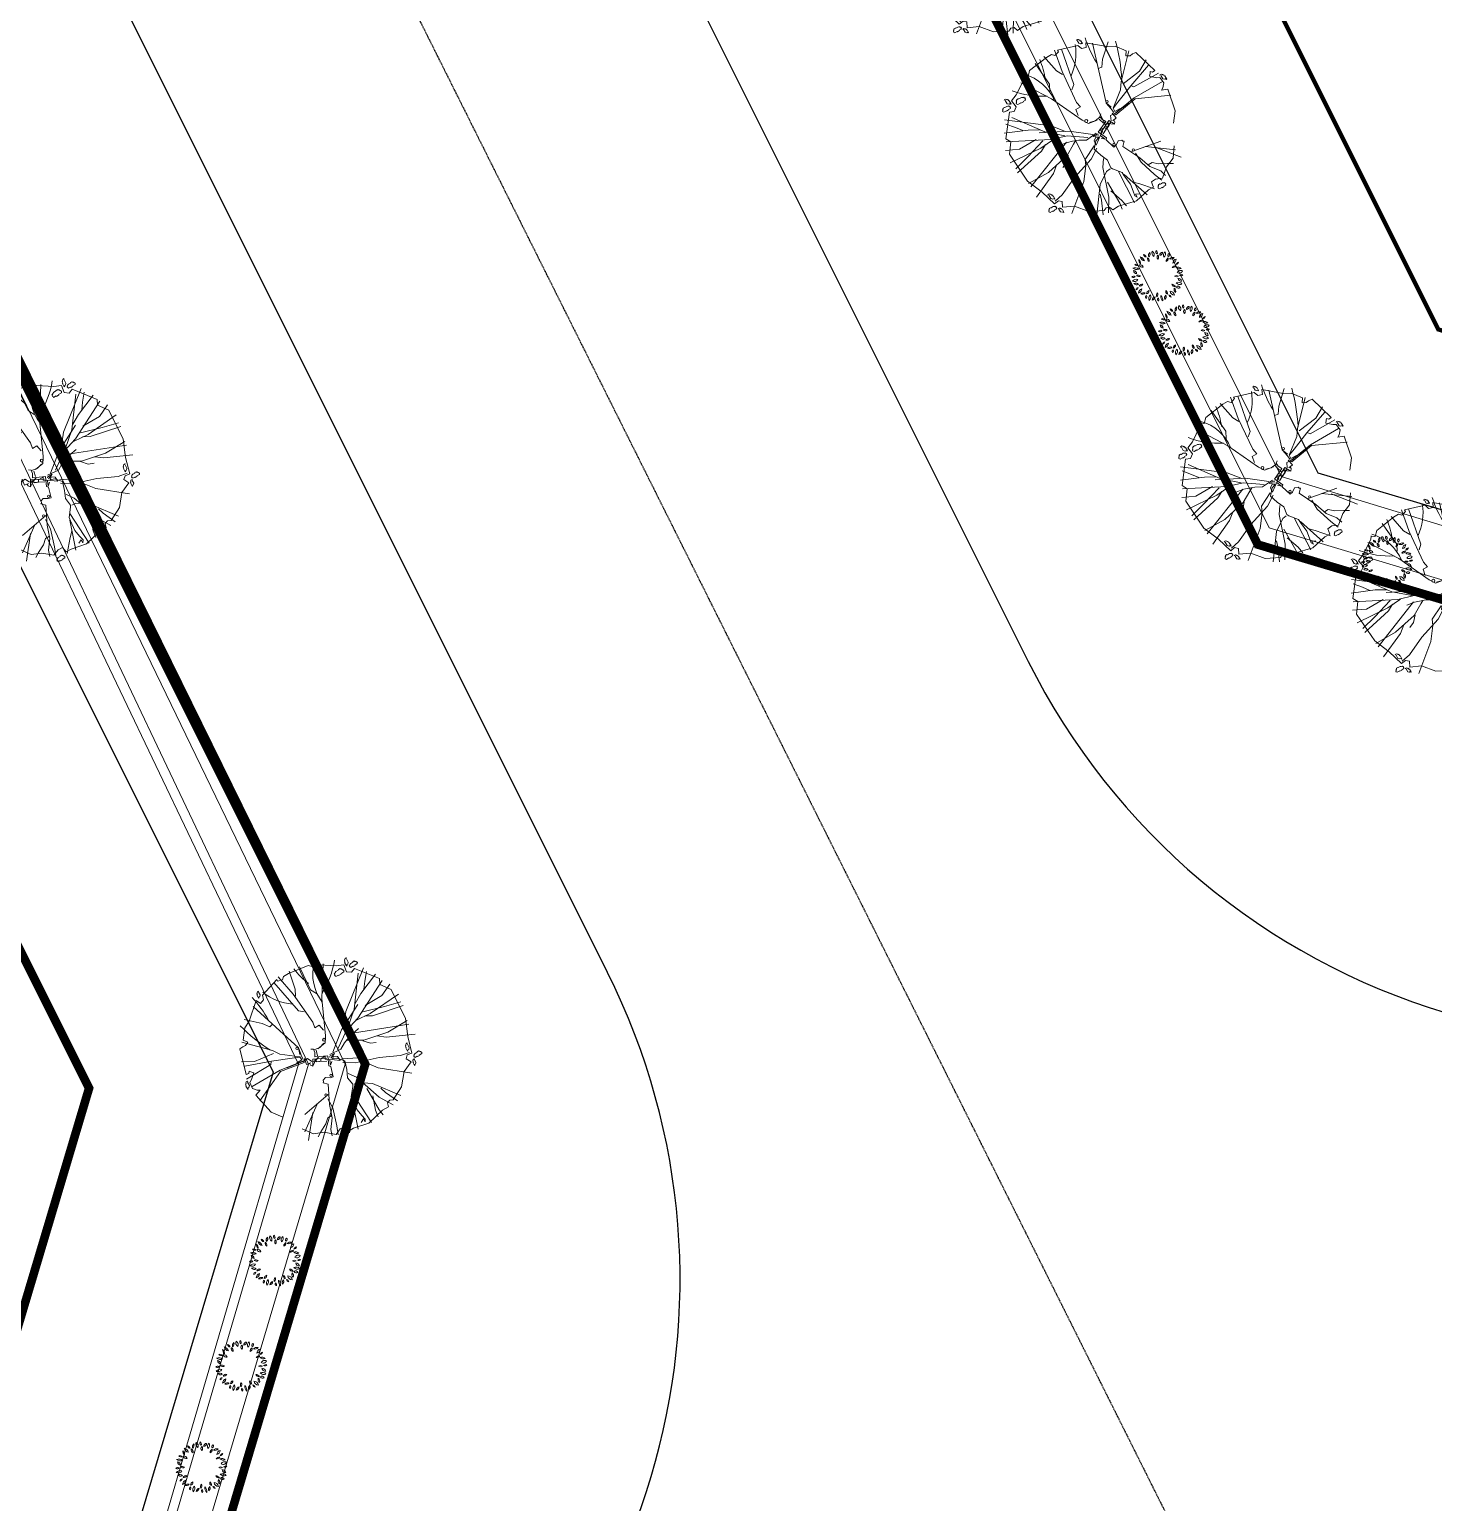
# Model space of a CAD drawing. Header units: millimetres. Extents: x 403824132 to 733479728, y 1974822364 to 2151530530.
# Drawn here: x 568624287 to 568640691, y 2063026507 to 2063043707 of the extents above; entities that cross this region are included whole.
import ezdxf

# ---------------------------------------------------------------- set-up
doc = ezdxf.new("R2010")
doc.units = ezdxf.units.MM
doc.linetypes.add('ACAD_ISO10W100', pattern=[18.5, 12, -3, 0.5, -3])
doc.linetypes.add('CENTER', pattern=[3, 1.5, -0.5, 0.5, -0.5])
for name, color, linetype, lineweight in [('A-COT VACH', 2, 'Continuous', 35), ('A-NET THAY', 125, 'Continuous', 18), ('boDnv', 54, 'Continuous', 25), ('E- RANH GIOI', 1, 'CENTER', 13), ('E- THAY', 9, 'Continuous', 20), ('E- Tuong', 4, 'Continuous', 13), ('i_Cay', 114, 'Continuous', 13), ('i_Hatch', 250, 'Continuous', 13), ('LD-THAY', 9, 'Continuous', 13)]:
    doc.layers.add(name, color=color, linetype=linetype, lineweight=lineweight)
for name, color, linetype in [('datOBt', 42, 'Continuous'), ('LogDg', 7, 'Continuous'), ('loKBT', 42, 'Continuous'), ('TimDg', 222, 'Continuous'), ('ViaHeS', 32, 'Continuous')]:
    doc.layers.add(name, color=color, linetype=linetype)
doc.styles.add('rms', font='romans.shx', dxfattribs={"width": 0.7, "bigfont": 'vns.shx'})
doc.linetypes.add('ADL', pattern='A,0.125,-0.15,["++",rms,S=0.5,R=0,X=0,Y=-0.2245],-1.35,1.125', length=2.75)

# ---------------------------------------------------------------- blocks, each defined once
blk = doc.blocks.new('BT-03')
at = {"layer": 'E- RANH GIOI', "ltscale": 0.05, "const_width": 100}
blk.add_lwpolyline([(7449059, 959879), (7451802, 974960), (7457696, 979879), (7534188, 979879), (7538872, 974889), (7536973, 944869), (7531658, 939879), (7450422, 939879), (7446317, 944798), (7449059, 959879)], dxfattribs=at)
at = {"layer": 'E- RANH GIOI', "color": 5, "ltscale": 0.05, "true_color": 0x0000fa, "const_width": 100}
blk.add_lwpolyline([(7452011, 959342), (7454559, 973353), (7458783, 976879), (7532889, 976879), (7535796, 973782), (7534054, 946244), (7530470, 942879), (7451826, 942879), (7449520, 945643)], close=True, dxfattribs=at)
at = {"layer": 'loKBT'}
blk.add_lwpolyline([(7537923, 959879), (7518540, 959879), (7518540, 939879), (7531658, 939879), (7536973, 944869)], close=True, dxfattribs=at)
blk = doc.blocks.new('mb-cay34')
for p, q in [((-456, 783), (-468, 775)), ((-468, 746), (-468, 775)), ((-456, 783), (-452, 779)), ((-452, 779), (-448, 779)), ((-448, 779), (-448, 775)), ((-448, 775), (-444, 775)), ((-444, 775), (-440, 771)), ((-440, 771), (-436, 771)), ((-436, 771), (-436, 767)), ((-436, 767), (-432, 762)), ((-432, 762), (-428, 762)), ((-428, 762), (-428, 746)), ((-141, 547), (-262, 817)), ((-247, 741), (-76, 813)), ((68, 270), (-144, 813)), ((-106, 585), (-103, 817)), ((-76, 813), (254, 836)), ((118, 536), (49, 859)), ((137, 688), (95, 855)), ((148, 528), (175, 874)), ((171, 395), (380, 802)), ((247, 722), (308, 851)), ((254, 836), (357, 760)), ((357, 760), (410, 787)), ((372, 547), (467, 775)), ((410, 787), (627, 620)), ((-536, 656), (-536, 652)), ((-528, 656), (-536, 656)), ((-504, 652), (-536, 652)), ((-536, 528), (-486, 639)), ((-516, 680), (-528, 668)), ((-528, 668), (-528, 656)), ((-483, 680), (-516, 680)), ((-504, 656), (-504, 652)), ((-492, 656), (-504, 656)), ((-487, 660), (-492, 660)), ((-492, 660), (-492, 656)), ((-483, 664), (-487, 664)), ((-487, 664), (-487, 660)), ((-486, 639), (-433, 612)), ((-475, 672), (-483, 664)), ((-479, 684), (-475, 684)), ((-475, 684), (-475, 672)), ((-472, 722), (-472, 746)), ((-472, 746), (-468, 746)), ((-468, 722), (-472, 722)), ((-468, 698), (-468, 722)), ((-460, 698), (-468, 698)), ((-460, 693), (-460, 698)), ((-448, 693), (-460, 693)), ((-448, 698), (-448, 693)), ((-440, 698), (-448, 698)), ((-436, 710), (-440, 702)), ((-440, 702), (-440, 698)), ((-432, 718), (-436, 710)), ((-433, 612), (-406, 642)), ((-428, 746), (-432, 742)), ((-432, 742), (-432, 718)), ((-414, 692), (-247, 741)), ((-406, 642), (-414, 692)), ((-376, 578), (-395, 673)), ((-373, 669), (-373, 664)), ((-364, 669), (-373, 669)), ((-335, 664), (-373, 664)), ((-349, 698), (-364, 683)), ((-364, 683), (-364, 669)), ((-310, 698), (-349, 698)), ((-335, 669), (-335, 664)), ((-320, 669), (-335, 669)), ((-320, 673), (-320, 669)), ((-315, 673), (-320, 673)), ((-315, 678), (-315, 673)), ((-310, 678), (-315, 678)), ((-300, 688), (-310, 678)), ((-305, 703), (-300, 703)), ((-300, 703), (-300, 688)), ((201, 471), (137, 688)), ((247, 524), (247, 722)), ((270, 410), (566, 627)), ((292, 323), (585, 703)), ((395, 597), (460, 646)), ((460, 646), (539, 711)), ((627, 620), (608, 574)), ((650, 616), (650, 640)), ((650, 640), (654, 640)), ((654, 616), (650, 616)), ((666, 677), (654, 669)), ((654, 640), (654, 669)), ((654, 591), (654, 616)), ((666, 677), (670, 673)), ((670, 673), (674, 673)), ((674, 673), (674, 669)), ((674, 669), (678, 669)), ((678, 669), (682, 665)), ((682, 665), (686, 665)), ((686, 604), (682, 596)), ((686, 665), (686, 660)), ((686, 660), (690, 656)), ((690, 612), (686, 604)), ((690, 656), (694, 656)), ((694, 640), (690, 636)), ((690, 636), (690, 612)), ((694, 656), (694, 640)), ((757, 602), (762, 602)), ((762, 602), (762, 587)), ((-657, 429), (-536, 528)), ((-368, 319), (-589, 589)), ((-285, 380), (-376, 578)), ((-84, 475), (-141, 547)), ((-53, 334), (-106, 585)), ((156, 467), (118, 536)), ((160, 372), (148, 528)), ((152, 190), (292, 464)), ((315, 445), (372, 547)), ((608, 574), (638, 532)), ((638, 532), (714, 544)), ((645, 444), (645, 473)), ((645, 473), (650, 473)), ((664, 517), (650, 507)), ((650, 473), (650, 507)), ((662, 591), (654, 591)), ((662, 587), (662, 591)), ((674, 587), (662, 587)), ((664, 517), (669, 512)), ((669, 512), (674, 512)), ((682, 591), (674, 591)), ((674, 591), (674, 587)), ((674, 512), (674, 507)), ((674, 507), (679, 507)), ((679, 507), (684, 503)), ((682, 596), (682, 591)), ((684, 503), (689, 503)), ((698, 568), (689, 568)), ((689, 568), (689, 563)), ((728, 563), (689, 563)), ((689, 503), (689, 498)), ((689, 498), (694, 493)), ((694, 493), (698, 493)), ((698, 473), (694, 468)), ((694, 468), (694, 439)), ((713, 597), (698, 582)), ((698, 582), (698, 568)), ((698, 493), (698, 473)), ((752, 597), (713, 597)), ((714, 544), (744, 471)), ((742, 568), (728, 568)), ((728, 568), (728, 563)), ((747, 572), (742, 572)), ((742, 572), (742, 568)), ((744, 471), (839, 327)), ((752, 577), (747, 577)), ((747, 577), (747, 572)), ((762, 587), (752, 577)), ((-623, 258), (-760, 319)), ((-729, 289), (-657, 429)), ((-479, 190), (-729, 376)), ((-239, 220), (-368, 319)), ((-209, 141), (-285, 380)), ((-114, 376), (-137, 433)), ((-53, 323), (-114, 376)), ((15, 217), (-53, 334)), ((61, 262), (76, 346)), ((122, 232), (171, 395)), ((133, 251), (270, 410)), ((167, 224), (292, 323)), ((528, 179), (828, 369)), ((650, 444), (645, 444)), ((650, 415), (650, 444)), ((660, 415), (650, 415)), ((660, 410), (660, 415)), ((674, 410), (660, 410)), ((684, 415), (674, 415)), ((674, 415), (674, 410)), ((689, 430), (684, 420)), ((684, 420), (684, 415)), ((694, 439), (689, 430)), ((839, 327), (870, 304)), ((858, 308), (843, 274)), ((-634, 179), (-771, 262)), ((-767, 209), (-725, 224)), ((-763, 141), (-767, 209)), ((-714, 258), (-729, 289)), ((-725, 224), (-714, 258)), ((-342, 80), (-634, 179)), ((-562, 239), (-623, 258)), ((-395, 68), (-479, 190)), ((-179, 194), (-239, 220)), ((-106, 46), (-179, 194)), ((-15, 84), (23, 152)), ((0, 57), (122, 232)), ((0, 0), (152, 190)), ((34, 182), (15, 217)), ((23, 152), (46, 213)), ((46, 213), (61, 262)), ((182, 19), (528, 179)), ((600, 156), (665, 122)), ((843, 274), (889, 228)), ((889, 228), (919, 11)), ((-809, -46), (-763, 141)), ((-744, 114), (-809, 122)), ((-729, 80), (-801, 68)), ((-494, 114), (-744, 114)), ((-589, 129), (-729, 80)), ((-403, 0), (-486, -65)), ((-384, 11), (-403, 0)), ((-391, 23), (-395, 68)), ((-300, 0), (-384, 11)), ((-266, 27), (-342, 80)), ((-224, 34), (-300, 0)), ((-137, 61), (-224, 34)), ((-141, 34), (-209, 141)), ((-72, 4), (-137, 61)), ((-110, 23), (-61, 19)), ((-42, -72), (-110, 23)), ((-57, -38), (-72, 4)), ((-61, 19), (-38, -15)), ((-42, -49), (-19, 8)), ((-19, 8), (-19, -42)), ((-4, -38), (-15, 84)), ((122, -19), (182, 19)), ((243, 30), (308, 19)), ((308, 19), (308, -34)), ((665, 122), (923, 144)), ((748, -8), (938, 30)), ((919, 11), (919, -46)), ((-456, -38), (-817, -19)), ((-775, -209), (-809, -46)), ((-513, -72), (-809, -171)), ((-756, -57), (-779, -72)), ((-779, -72), (-744, -72)), ((-744, -72), (-763, -110)), ((-706, -68), (-756, -57)), ((-631, -80), (-706, -68)), ((-623, -110), (-669, -156)), ((-524, -68), (-631, -80)), ((-486, -65), (-524, -68)), ((-114, -91), (-220, -122)), ((-220, -122), (-213, -152)), ((-99, -106), (-114, -91)), ((-104, -87), (-76, -56)), ((-55, -66), (-104, -87)), ((-8, -65), (-99, -106)), ((-38, -15), (-57, -38)), ((-50, -64), (-23, -102)), ((-48, -97), (20, -227)), ((-19, -42), (-27, -53)), ((-23, -84), (42, -213)), ((-23, -102), (3, -87)), ((3, -140), (-19, -152)), ((-7, -61), (50, -182)), ((3, -87), (3, -140)), ((46, -152), (103, -137)), ((106, -114), (122, -19)), ((110, -91), (125, -34)), ((118, -152), (110, -91)), ((308, -34), (368, -23)), ((368, -23), (714, -53)), ((501, -46), (539, -91)), ((539, -91), (915, -163)), ((684, -42), (748, -8)), ((714, -53), (942, -95)), ((927, -122), (862, -327)), ((919, -46), (893, -72)), ((893, -72), (908, -122)), ((908, -122), (927, -122)), ((-669, -156), (-794, -266)), ((-775, -266), (-775, -209)), ((-748, -270), (-775, -266)), ((-718, -277), (-748, -270)), ((-714, -327), (-718, -277)), ((-490, -285), (-669, -342)), ((-444, -296), (-574, -342)), ((-384, -281), (-490, -285)), ((-258, -205), (-444, -296)), ((-349, -258), (-406, -566)), ((-220, -243), (-258, -205)), ((-213, -232), (-220, -243)), ((-213, -152), (-186, -194)), ((-198, -228), (-213, -232)), ((-186, -194), (-198, -228)), ((-19, -152), (-4, -190)), ((3, -216), (-19, -247)), ((-19, -247), (0, -262)), ((42, -213), (-15, -243)), ((-4, -190), (34, -190)), ((0, -262), (22, -262)), ((34, -190), (3, -216)), ((30, -152), (15, -201)), ((19, -247), (27, -293)), ((27, -232), (76, -255)), ((27, -293), (91, -281)), ((50, -182), (88, -160)), ((91, -281), (57, -304)), ((76, -255), (72, -312)), ((72, -293), (110, -555)), ((87, -300), (137, -293)), ((88, -160), (125, -156)), ((125, -156), (141, -179)), ((137, -293), (209, -281)), ((148, -304), (213, -281)), ((213, -281), (809, -467)), ((-824, -339), (-820, -339)), ((-824, -363), (-824, -339)), ((-820, -363), (-824, -363)), ((-807, -302), (-820, -310)), ((-820, -339), (-820, -310)), ((-820, -387), (-820, -363)), ((-811, -387), (-820, -387)), ((-811, -391), (-811, -387)), ((-799, -391), (-811, -391)), ((-807, -302), (-803, -306)), ((-803, -306), (-799, -306)), ((-799, -306), (-799, -310)), ((-799, -310), (-795, -310)), ((-799, -387), (-799, -391)), ((-791, -387), (-799, -387)), ((-795, -310), (-791, -314)), ((-791, -314), (-787, -314)), ((-787, -375), (-791, -383)), ((-791, -383), (-791, -387)), ((-787, -314), (-787, -318)), ((-787, -318), (-783, -323)), ((-783, -367), (-787, -375)), ((-783, -323), (-779, -323)), ((-779, -339), (-783, -343)), ((-783, -343), (-783, -367)), ((-779, -323), (-779, -339)), ((-669, -342), (-756, -376)), ((-741, -391), (-714, -327)), ((-661, -486), (-741, -391)), ((-669, -414), (-733, -433)), ((-574, -342), (-669, -414)), ((-596, -429), (-638, -513)), ((-551, -380), (-596, -429)), ((-376, -403), (-558, -654)), ((-551, -334), (-551, -380)), ((57, -304), (99, -559)), ((72, -312), (84, -391)), ((84, -391), (95, -483)), ((91, -312), (129, -315)), ((91, -376), (91, -312)), ((129, -315), (254, -475)), ((129, -319), (156, -388)), ((156, -388), (235, -585)), ((555, -388), (547, -426)), ((547, -426), (615, -475)), ((847, -410), (703, -578)), ((817, -342), (801, -388)), ((801, -388), (847, -410)), ((862, -327), (817, -342)), ((857, -371), (857, -376)), ((865, -371), (857, -371)), ((889, -376), (857, -376)), ((877, -347), (865, -359)), ((865, -359), (865, -371)), ((910, -347), (877, -347)), ((889, -371), (889, -376)), ((901, -371), (889, -371)), ((901, -367), (901, -371)), ((906, -367), (901, -367)), ((906, -363), (906, -367)), ((910, -363), (906, -363)), ((918, -355), (910, -363)), ((914, -343), (918, -343)), ((918, -343), (918, -355)), ((-638, -513), (-669, -563)), ((-619, -589), (-661, -486)), ((-429, -486), (-653, -665)), ((-517, -661), (-619, -589)), ((99, -559), (-53, -893)), ((110, -555), (110, -886)), ((235, -589), (209, -608)), ((235, -585), (327, -848)), ((254, -475), (323, -524)), ((292, -528), (319, -737)), ((323, -524), (555, -749)), ((615, -475), (741, -612)), ((703, -578), (665, -650)), ((209, -608), (205, -897)), ((319, -737), (384, -855)), ((524, -696), (505, -734)), ((505, -734), (509, -764)), ((566, -726), (524, -696)), ((665, -650), (566, -726)), ((-213, -851), (-315, -772)), ((15, -897), (-213, -851)), ((38, -836), (15, -897)), ((53, -859), (38, -836)), ((91, -893), (53, -859)), ((160, -886), (91, -893)), ((175, -855), (160, -886)), ((224, -802), (175, -855)), ((177, -900), (182, -900)), ((182, -900), (182, -914)), ((247, -821), (224, -802)), ((243, -848), (262, -832)), ((247, -878), (243, -848)), ((505, -802), (247, -878)), ((262, -832), (247, -821)), ((509, -764), (505, -802)), ((119, -934), (109, -934)), ((109, -934), (109, -939)), ((148, -939), (109, -939)), ((133, -905), (119, -919)), ((119, -919), (119, -934)), ((172, -905), (133, -905)), ((162, -934), (148, -934)), ((148, -934), (148, -939)), ((167, -929), (162, -929)), ((162, -929), (162, -934)), ((172, -924), (167, -924)), ((167, -924), (167, -929)), ((182, -914), (172, -924))]:
    blk.add_line(p, q)
for centre, radius in [((154, -13), 15.3), ((-195, -136), 11.7), ((-343, -280), 11.7), ((217, -295), 11.7)]:
    blk.add_circle(centre, radius)
for centre, radius, start, end in [((1371, -208), 898, 129.3545, 152.6092), ((554, 627), 468, 262.5537, 314.3375), ((1052, 958), 883, 248.5622, 262.3516), ((1081, 207), 551, 215.15, 249.1841), ((648, -1520), 1117, 77.3352, 91.8505), ((1165, 1074), 1813, 242.8644, 255.3539)]:
    blk.add_arc(centre, radius, start, end)
blk = doc.blocks.new('mb-cay40')
at = {"color": 0, "linetype": 'ByBlock'}
for centre, radius, start, end in [((-427, 694), 54.1, 146.8151, 244.0193), ((-496, 675), 54.1, 326.8151, 64.0193), ((-300, 710), 100, 149.4737, 231.7586), ((-448, 683), 100, 329.4737, 51.7586), ((-231, 779), 98.1, 192.306, 259.6849), ((-344, 662), 98.1, 12.306, 79.6849), ((-136, 737), 62.9, 125.4093, 202.7101), ((-231, 764), 62.9, 305.4093, 22.7101), ((16, 684), 137, 133.8117, 194.3077), ((-211, 749), 137, 313.8117, 14.3077), ((113, 711), 137, 163.4642, 212.7906), ((-134, 676), 137, 343.4642, 32.7906), ((138, 616), 80.6, 104.1004, 168.465), ((40, 710), 80.6, 284.1004, 348.465), ((-680, 301), 102, 69.7201, 135.6489), ((-718, 468), 102, 249.7201, 315.6489), ((-654, 503), 44.2, 163.4933, 274.4697), ((-693, 471), 44.2, 343.4933, 94.4697), ((-542, 597), 98.1, 183.3189, 263.1904), ((-651, 494), 98.1, 3.3189, 83.1904), ((-620, 357), 75.8, 22.5723, 98.3335), ((-561, 461), 75.8, 202.5723, 278.3335), ((-554, 556), 69.9, 25.4537, 116.6852), ((-522, 648), 69.9, 205.4537, 296.6852), ((-390, 597), 66.9, 168.8066, 257.6391), ((-470, 545), 66.9, 348.8066, 77.6391), ((-148, 638), 79.7, 145.5248, 220.8327), ((-273, 631), 79.7, 325.5248, 40.8327), ((49, 562), 68.8, 103.8914, 198.9039), ((-33, 607), 68.8, 283.8914, 18.9039), ((230, 506), 141, 100.3005, 160.4476), ((72, 692), 141, 280.3005, 340.4476), ((213, 369), 79.6, 86.0282, 161.3698), ((143, 474), 79.6, 266.0282, 341.3698), ((260, 521), 76.9, 122.5817, 207.18), ((150, 551), 76.9, 302.5817, 27.18), ((320, 284), 110, 64.7353, 140.5781), ((282, 453), 110, 244.7353, 320.5781), ((300, 426), 53.5, 59.9815, 155.6676), ((278, 494), 53.5, 239.9815, 335.6676), ((-767, 152), 75.6, 44.2576, 108.5927), ((-736, 277), 75.6, 224.2576, 288.5927), ((-743, 226), 96, 30.9482, 110.5784), ((-695, 365), 96, 210.9482, 290.5784), ((-787, 176), 111, 280.8762, 345.4479), ((-659, 40), 111, 100.8762, 165.4479), ((-690, -39), 87.4, 54.9745, 151.3792), ((-716, 74), 87.4, 234.9745, 331.3792), ((-638, 119), 83.9, 60.5095, 129.292), ((-649, 257), 83.9, 240.5095, 309.292), ((159, -75), 77.3, 28.8072, 103.9199), ((208, 37), 77.3, 208.8072, 283.9199), ((243, 141), 78, 58.8748, 131.2135), ((232, 267), 78, 238.8748, 311.2135), ((314, -59), 90.4, 71.3712, 141.7535), ((272, 83), 90.4, 251.3712, 321.7535), ((293, 25), 97.6, 29.1952, 106.7189), ((350, 166), 97.6, 209.1952, 286.7189), ((359, 242), 79.1, 90.2529, 173.5221), ((280, 330), 79.1, 270.2529, 353.5221), ((344, 142), 53.6, 28.1981, 112.1918), ((371, 217), 53.6, 208.1981, 292.1918), ((-675, -123), 70, 71.8192, 140.0818), ((-707, -12), 70, 251.8192, 320.0818), ((-557, -163), 78, 113.4753, 203.456), ((-660, -123), 78, 293.4753, 23.456), ((-617, 21), 75, 267.1724, 337.2365), ((-551, -83), 75, 87.1724, 157.2365), ((-605, -147), 107, 271.6328, 352.0268), ((-496, -269), 107, 91.6328, 172.0268), ((-473, -294), 49.3, 76.5419, 193.4774), ((-509, -257), 49.3, 256.5419, 13.4774), ((-342, -221), 95.9, 122.8873, 186.7253), ((-489, -152), 95.9, 302.8873, 6.7253), ((-314, -281), 91.1, 159.117, 230.3606), ((-457, -318), 91.1, 339.117, 50.3606), ((-220, -348), 109, 122.117, 201.7275), ((-379, -297), 109, 302.117, 21.7275), ((-170, -364), 62.5, 129.7475, 206.0709), ((-267, -343), 62.5, 309.7475, 26.0709), ((-133, -236), 75.4, 148.7877, 221.5977), ((-253, -247), 75.4, 328.7877, 41.5977), ((-160, -372), 84.6, 5.3196, 80.419), ((-61, -281), 84.6, 185.3196, 260.419), ((100, -278), 148, 165.2071, 218.3217), ((-159, -332), 148, 345.2071, 38.3217), ((-19, -211), 70.3, 353.65, 74.6514), ((70, -151), 70.3, 173.65, 254.6514), ((110, -276), 64.3, 156.7754, 231.288), ((11, -301), 64.3, 336.7754, 51.288), ((113, -290), 96.7, 38.6962, 106.2415), ((162, -137), 96.7, 218.6962, 286.2415), ((133, -213), 116, 6.5487, 76.8911), ((275, -87), 116, 186.5487, 256.8911), ((243, -118), 50.7, 359.2557, 87.6287), ((296, -68), 50.7, 179.2557, 267.6287)]:
    blk.add_arc(centre, radius, start, end, dxfattribs=at)
blk = doc.blocks.new('BT-02')
at = {"layer": 'E- RANH GIOI', "ltscale": 0.05, "const_width": 100}
blk.add_lwpolyline([(7621198, 979879), (7753982, 979879), (7758667, 974889), (7756768, 944869), (7751452, 939879), (7618668, 939879), (7613983, 944869), (7615882, 974889), (7621198, 979879)], dxfattribs=at)
at = {"layer": 'E- RANH GIOI', "color": 5, "ltscale": 0.05, "true_color": 0x0000fa, "const_width": 50}
blk.add_lwpolyline([(7622385, 976879), (7752684, 976879), (7755591, 973782), (7753849, 946244), (7750265, 942879), (7619966, 942879), (7617059, 945976), (7618801, 973514)], close=True, dxfattribs=at)
at = {"layer": 'loKBT'}
blk.add_lwpolyline([(7630060, 959879), (7630060, 939879), (7618668, 939879), (7613983, 944869), (7614933, 959879), (7630060, 959879)], dxfattribs=at)
blk = doc.blocks.new('cot')
at = {"layer": 'i_Hatch'}
h = blk.add_hatch(color=256, dxfattribs=at)
h.dxf.hatch_style = 1
h.paths.add_polyline_path([(-124080302, 101892782), (-124080082, 101892782), (-124080082, 101893002), (-124080302, 101893002)])
at = {"layer": 'A-COT VACH'}
for p, q in [((-124080302, 101893002), (-124080082, 101892782)), ((-124080302, 101892782), (-124080082, 101893002))]:
    blk.add_line(p, q, dxfattribs=at)
blk.add_lwpolyline([(-124080302, 101892782), (-124080082, 101892782), (-124080082, 101893002), (-124080302, 101893002)], close=True, dxfattribs=at)
blk = doc.blocks.new('luoicot')
at = {"layer": 'E- Tuong'}
for p in [(-10876, 2787), (-6406, 2787), (-2406, 2787), (-10876, -813), (-6406, -813), (-2406, -813), (-10876, -4833), (-6406, -4833), (-2406, -4833), (-2376, -8633), (-10876, -10632), (-6406, -10632), (-4676, -10632)]:
    blk.add_blockref('cot', p, dxfattribs=at)
blk = doc.blocks.new('MB TANG 1 BT3')
at = {"layer": 'E- Tuong'}
blk.add_blockref('luoicot', (131163042.6, -100950273.6), dxfattribs=at)

msp = doc.modelspace()

# ---------------------------------------------------------------- linework, layer by layer
at = {"layer": 'A-NET THAY', "elevation": 0}
msp.add_lwpolyline([(568623677, 2063039473), (568627431, 2063031626), (568625520, 2063025116), (568619402, 2063021557)], dxfattribs=at)
msp.add_lwpolyline([(568623677, 2063039473), (568627431, 2063031626), (568625520, 2063025116), (568619402, 2063021557)], dxfattribs=at)
at = {"layer": 'boDnv', "color": 10, "linetype": 'ADL', "ltscale": 0.25, "elevation": 0}
for points in [[(568759528, 2063103395), (568761393, 2063109643), (568748265, 2063135893), (568742517, 2063137608), (568628077, 2063071028), (568626212, 2063064779), (568639340, 2063038530), (568645089, 2063036814)], [(568608258, 2063059497), (568614006, 2063057781), (568627134, 2063031532), (568625269, 2063025284), (568555567, 2062984731), (568550407, 2062986605), (568540228, 2063014746), (568542610, 2063021303)]]:
    msp.add_lwpolyline(points, close=True, dxfattribs=at)
at = {"layer": 'datOBt', "elevation": 0}
for points in [[(568760376, 2063102727), (568762468, 2063109737), (568748968, 2063136730), (568742387, 2063138694), (568627229, 2063071695), (568625137, 2063064686), (568638637, 2063037693), (568645218, 2063035729)], [(568608129, 2063060583), (568614709, 2063058619), (568628209, 2063031626), (568626117, 2063024616), (568555665, 2062983627), (568549623, 2062985822), (568539161, 2063014747), (568541791, 2063021988)]]:
    msp.add_lwpolyline(points, close=True, dxfattribs=at)
at = {"layer": 'E- RANH GIOI', "ltscale": 0.05, "const_width": 100, "elevation": 0}
for points in [[(568631907, 2063051155), (568645026, 2063058788), (568655098, 2063041477), (568645218, 2063035729), (568638637, 2063037693)], [(568614740, 2063017997), (568626117, 2063024616), (568628210, 2063031626), (568621544, 2063045171), (568604649, 2063035342)], [(568614740, 2063017997), (568626117, 2063024616), (568628210, 2063031626), (568621544, 2063045171), (568604649, 2063035342)]]:
    msp.add_lwpolyline(points, close=True, dxfattribs=at)
at = {"layer": 'E- THAY'}
for p, q in [((568638772, 2063037888, 0), (568634770, 2063045888, 0)), ((568645086, 2063036602, 0), (568638912, 2063038489, 0)), ((568645086, 2063036602, 0), (568638912, 2063038489, 0)), ((568645067, 2063035990, 0), (568638772, 2063037888, 0)), ((568645067, 2063035990, 0), (568638772, 2063037888, 0))]:
    msp.add_line(p, q, dxfattribs=at)
at = {"layer": 'E- THAY', "elevation": 0}
msp.add_lwpolyline([(568631907, 2063051155), (568645026, 2063058788), (568655098, 2063041477), (568645218, 2063035729), (568638637, 2063037693)], close=True, dxfattribs=at)
at = {"layer": 'LD-THAY', "elevation": 0}
for points in [[(568604649, 2063035342), (568621544, 2063045171), (568628210, 2063031626), (568626117, 2063024616), (568614740, 2063017997), (568604649, 2063035342)], [(568604649, 2063035342), (568621544, 2063045171), (568628210, 2063031626), (568626117, 2063024616), (568614740, 2063017997), (568604649, 2063035342)], [(568624079, 2063039671), (568627975, 2063031626), (568625937, 2063024767), (568619660, 2063021114)], [(568624079, 2063039671), (568627975, 2063031626), (568625937, 2063024767), (568619660, 2063021114)], [(568623786, 2063039527), (568627548, 2063031626), (568625610, 2063025040), (568619458, 2063021461)], [(568623786, 2063039527), (568627548, 2063031626), (568625610, 2063025040), (568619458, 2063021461)]]:
    msp.add_lwpolyline(points, dxfattribs=at)
at = {"layer": 'LogDg', "elevation": 0}
msp.add_lwpolyline([(568720768, 2063129598), (568625606, 2063073830, 0.395833), (568622463, 2063063302), (568635955, 2063036327, 0.432836), (568647170, 2063032979), (568763459, 2063101038, 0.395833), (568766601, 2063111567), (568753110, 2063138542, 0.432836), (568741894, 2063141889), (568720768, 2063129598)], format="xyb", dxfattribs=at)
msp.add_lwpolyline([(568631039, 2063032697), (568617548, 2063059672, 0.432836), (568606332, 2063063020), (568536915, 2063022633, 0.362457), (568533404, 2063012965), (568543809, 2062984195, 0.467936), (568555394, 2062979987), (568627897, 2063022169, 0.395833)], format="xyb", close=True, dxfattribs=at)
at = {"layer": 'loKBT', "elevation": 0}
for points in [[(568645006, 2063058822), (568631887, 2063051189), (568638637, 2063037693), (568645218, 2063035729), (568655098, 2063041477)], [(568621459, 2063045122), (568604649, 2063035342), (568614741, 2063017997), (568626117, 2063024616), (568628209, 2063031626)]]:
    msp.add_lwpolyline(points, close=True, dxfattribs=at)
at = {"layer": 'TimDg', "linetype": 'ACAD_ISO10W100', "ltscale": 0.75, "elevation": 0}
msp.add_lwpolyline([(568554815, 2063191829), (568638366, 2063024777)], dxfattribs=at)
at = {"layer": 'ViaHeS', "elevation": 0}
for points in [[(568760376, 2063102727), (568762468, 2063109737), (568748968, 2063136730), (568742387, 2063138694), (568627229, 2063071695), (568625137, 2063064686), (568638637, 2063037693), (568645218, 2063035729)], [(568608129, 2063060583), (568614709, 2063058619), (568628209, 2063031626), (568626117, 2063024616), (568555665, 2062983627), (568549623, 2062985822), (568539161, 2063014747), (568541791, 2063021988)]]:
    msp.add_lwpolyline(points, close=True, dxfattribs=at)

# ---------------------------------------------------------------- block references
at = {"layer": 'i_Cay'}
for name, p, xscale, yscale, zscale, rotation in [('mb-cay34', (568635595, 2063044576, 0), 1.144434414206619, 1.144434414206619, 1.144434414206619, 120.1906976772487), ('mb-cay34', (568636709, 2063042479, 0), 1.144434414206619, 1.144434414206619, 1.144434414206619, 120.1906976772487), ('mb-cay34', (568624533, 2063038528, 0), -1.146690403278737, 1.146690403278737, 1.146690403278737, 300.190698182552), ('mb-cay34', (568624533, 2063038528, 0), -1.146690403278737, 1.146690403278737, 1.146690403278737, 300.190698182552), ('mb-cay34', (568638768, 2063038428, 0), 1.144434414206619, 1.144434414206619, 1.144434414206619, 120.1906976772487), ('mb-cay34', (568640764, 2063037110, 0), 1.144434414206619, 1.144434414206619, 1.144434414206619, 120.1906976772487), ('mb-cay34', (568640764, 2063037110, 0), 1.144434414206619, 1.144434414206619, 1.144434414206619, 120.1906976772487), ('mb-cay34', (568627831, 2063031765, 0), -1.146690403278737, 1.146690403278737, 1.146690403278737, 300.190698182552), ('mb-cay34', (568627831, 2063031765, 0), -1.146690403278737, 1.146690403278737, 1.146690403278737, 300.190698182552), ('mb-cay40', (568627119, 2063029195, 0), -0.5016770514344476, 0.5016770514344477, 0.5016770514344477, 30.19069818255203), ('mb-cay40', (568627119, 2063029195, 0), -0.5016770514344476, 0.5016770514344477, 0.5016770514344477, 30.19069818255203), ('mb-cay40', (568626725, 2063027965, 0), -0.5016770514344476, 0.5016770514344477, 0.5016770514344477, 30.19069818255203), ('mb-cay40', (568626725, 2063027965, 0), -0.5016770514344476, 0.5016770514344477, 0.5016770514344477, 30.19069818255203), ('mb-cay40', (568626258, 2063026782, 0), -0.5016770514344476, 0.5016770514344477, 0.5016770514344477, 30.19069818255203), ('mb-cay40', (568626258, 2063026782, 0), -0.5016770514344476, 0.5016770514344477, 0.5016770514344477, 30.19069818255203)]:
    msp.add_blockref(name, p, dxfattribs=dict(at, xscale=xscale, yscale=yscale, zscale=zscale, rotation=rotation))
at = {"layer": 'i_Cay', "extrusion": (-4.4763e-10, 2.88067e-10, -1), "xscale": 0.5006900562153964, "yscale": 0.5006900562153964, "zscale": -0.5006900562153963, "rotation": 329.8093016751118}
for p in [(-568637738, 2063040059, 0), (-568640111, 2063037360, 0), (-568640111, 2063037360, 0)]:
    msp.add_blockref('mb-cay40', p, dxfattribs=at)
at = {"layer": 'loKBT', "xscale": 1.003354102868896, "yscale": 1.003354102868896, "zscale": 1.003354102868896, "rotation": 30.1906983248881}
for name, p in [('BT-02', (562512117, 2058376490, 0)), ('BT-03', (562568476, 2058409280, 0)), ('BT-03', (562568476, 2058409280, 0))]:
    msp.add_blockref(name, p, dxfattribs=at)

# ---------------------------------------------------------------- next in the draw order: block references
at = {"layer": 'LD-THAY', "extrusion": (-4.4763e-10, 2.88067e-10, -1), "xscale": 1.001380112430792, "yscale": 1.001380112430792, "zscale": -1.001380112430793, "rotation": 329.8093023227514}
msp.add_blockref('MB TANG 1 BT3', (-575241488, 2065798864, 0), dxfattribs=at)

# ---------------------------------------------------------------- next in the draw order: linework, layer by layer
at = {"layer": 'E- RANH GIOI', "ltscale": 0.05, "const_width": 100, "elevation": 0}
msp.add_lwpolyline([(568631907, 2063051155), (568645026, 2063058788), (568655098, 2063041477), (568645218, 2063035729), (568638637, 2063037693)], close=True, dxfattribs=at)
at = {"layer": 'E- THAY'}
for p, q in [((568638912, 2063038489, 0), (568635123, 2063046065, 0)), ((568638772, 2063037888, 0), (568634770, 2063045888, 0))]:
    msp.add_line(p, q, dxfattribs=at)
at = {"layer": 'E- THAY', "elevation": 0}
msp.add_lwpolyline([(568631907, 2063051155), (568645026, 2063058788), (568655098, 2063041477), (568645218, 2063035729), (568638637, 2063037693)], close=True, dxfattribs=at)

# ---------------------------------------------------------------- next in the draw order: block references
at = {"layer": 'i_Cay', "xscale": 1.144434414206619, "yscale": 1.144434414206619, "zscale": 1.144434414206619, "rotation": 120.1906976772487}
for p in [(568635595, 2063044576, 0), (568636709, 2063042479, 0), (568638768, 2063038428, 0)]:
    msp.add_blockref('mb-cay34', p, dxfattribs=at)
at = {"layer": 'i_Cay', "extrusion": (-4.4763e-10, 2.88067e-10, -1), "xscale": 0.5006900562153964, "yscale": 0.5006900562153964, "zscale": -0.5006900562153963, "rotation": 329.8093016751118}
for p in [(-568637427, 2063040693, 0), (-568637738, 2063040059, 0)]:
    msp.add_blockref('mb-cay40', p, dxfattribs=at)
at = {"layer": 'loKBT', "xscale": 1.003354102868896, "yscale": 1.003354102868896, "zscale": 1.003354102868896, "rotation": 30.1906983248881}
msp.add_blockref('BT-02', (562512117, 2058376490, 0), dxfattribs=at)

# ---------------------------------------------------------------- next in the draw order: block references
at = {"layer": 'LD-THAY', "extrusion": (-4.4763e-10, 2.88067e-10, -1), "xscale": 1.001380112430792, "yscale": 1.001380112430792, "zscale": -1.001380112430793, "rotation": 329.8093023227514}
msp.add_blockref('MB TANG 1 BT3', (-575241488, 2065798864, 0), dxfattribs=at)

# ---------------------------------------------------------------- next in the draw order: linework, layer by layer
at = {"layer": 'E- THAY'}
msp.add_line((568638912, 2063038489, 0), (568635123, 2063046065, 0), dxfattribs=at)

# ---------------------------------------------------------------- next in the draw order: block references
at = {"layer": 'i_Cay', "extrusion": (-4.4763e-10, 2.88067e-10, -1), "xscale": 0.5006900562153964, "yscale": 0.5006900562153964, "zscale": -0.5006900562153963, "rotation": 329.8093016751118}
msp.add_blockref('mb-cay40', (-568637427, 2063040693, 0), dxfattribs=at)

doc.saveas('drawing.dxf')
